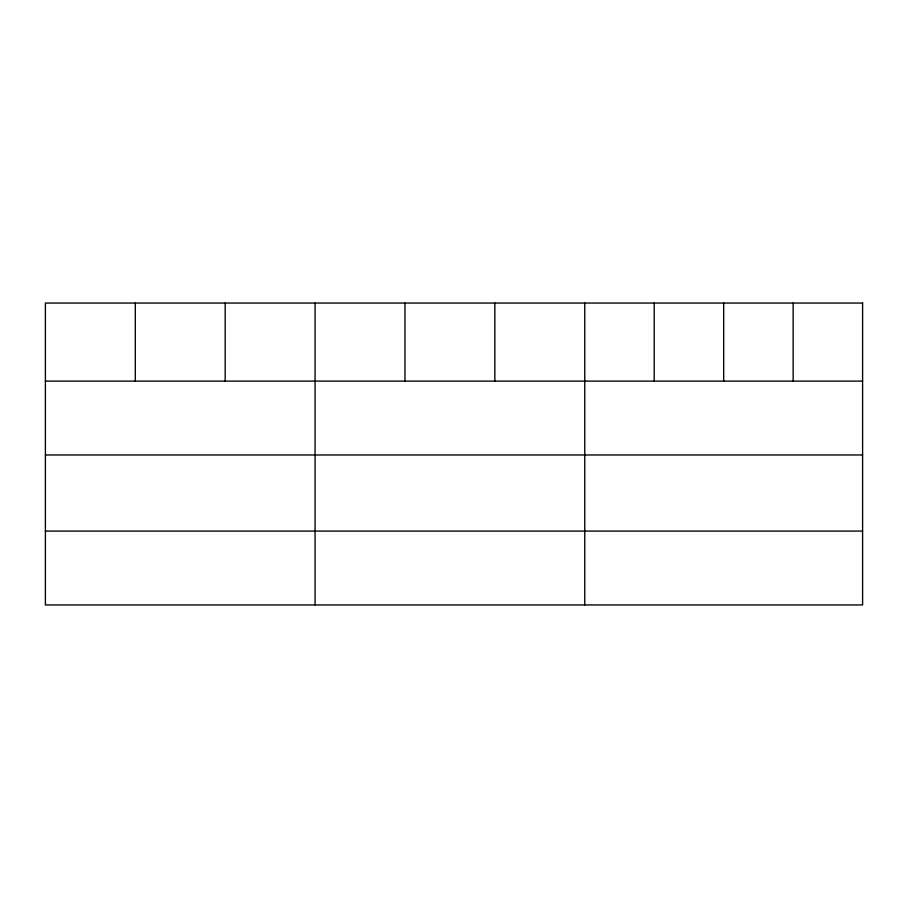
<?xml version="1.0" encoding="UTF-8"?>
<svg xmlns="http://www.w3.org/2000/svg" width="908" height="908" viewBox="0 0 908 908"><rect width="100%" height="100%" fill="white"/><g stroke="black" fill="none" stroke-linecap="round" stroke-linejoin="round"><path stroke-width="1.36" d="M45.4 381.11L862.6 381.11M45.4 454.976L862.6 454.976M45.4 531.078L862.6 531.078M793.138 303.056L793.138 381.11M723.676 303.056L723.676 381.11M654.214 303.056L654.214 381.11M584.752 303.056L584.752 604.944M494.86 303.056L494.86 381.11M404.968 303.056L404.968 381.11M315.076 303.056L315.076 604.944M225.184 303.056L225.184 381.11M135.292 303.056L135.292 381.11M862.6 303.056L45.4 303.056L45.4 604.944L862.6 604.944L862.6 303.056"/></g></svg>
